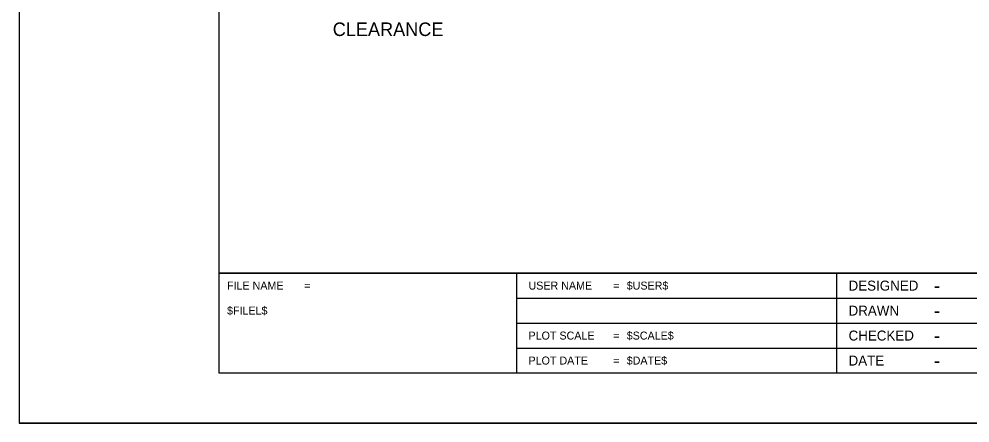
# Model space of a CAD drawing. Extents: x 99865 to 100545, y 101244 to 101684.
# Drawn here: x 99864.7 to 100054.9, y 101244.2 to 101325 of the extents above; entities that cross this region are included whole.
import ezdxf

# ---------------------------------------------------------------- set-up
doc = ezdxf.new("R2010")
doc.units = 0
for name, color, linetype in [('Design_PR_Roadway Notes', 7, 'Continuous'), ('Sheets_50 Reference Boundary', 7, 'Continuous'), ('Sheets_General Details', 7, 'Continuous'), ('Sheets_Printer Plotting Border', 7, 'Continuous')]:
    doc.layers.add(name, color=color, linetype=linetype)

msp = doc.modelspace()

# ---------------------------------------------------------------- linework, layer by layer
at = {"layer": 'Sheets_50 Reference Boundary'}
msp.add_lwpolyline([(99904.69, 101674.18), (100534.69, 101674.18), (100534.69, 101274.18), (99904.69, 101274.18)], close=True, dxfattribs=at)
at = {"layer": 'Sheets_General Details'}
for p, q in [((99864.69, 101684.18), (99864.69, 101244.18)), ((99904.69, 101274.18), (100534.69, 101274.18)), ((99964.18, 101274.18), (99964.18, 101254.18)), ((100028.18, 101274.18), (100028.18, 101254.18)), ((99964.18, 101269.18), (100148.18, 101269.18)), ((99964.18, 101264.18), (100148.18, 101264.18)), ((99964.18, 101259.18), (100148.18, 101259.18)), ((100544.69, 101244.18), (99864.69, 101244.18))]:
    msp.add_line(p, q, dxfattribs=at)
msp.add_lwpolyline([(99904.69, 101674.18), (100534.69, 101674.18), (100534.69, 101254.18), (99904.69, 101254.18)], close=True, dxfattribs=at)
at = {"layer": 'Sheets_Printer Plotting Border'}
msp.add_lwpolyline([(99864.69, 101244.18), (100544.69, 101244.18), (100544.69, 101684.18), (99864.69, 101684.18)], close=True, dxfattribs=at)

# ---------------------------------------------------------------- texts
at = {"layer": 'Design_PR_Roadway Notes'}
msp.add_text('CLEARANCE', height=2.708, dxfattribs=at).set_placement((99927.43, 101321.63))
at = {"layer": 'Sheets_General Details'}
for s, p in [('FILE NAME', (99906.29, 101270.88)), ('USER NAME', (99966.58, 101270.88)), ('$USER$', (99986.22, 101270.88)), ('=', (99921.74, 101270.88)), ('=', (99983.53, 101270.88)), ('$FILEL$', (99906.29, 101265.88)), ('PLOT SCALE', (99966.58, 101260.88)), ('=', (99983.53, 101260.88)), ('$SCALE$', (99986.22, 101260.88)), ('PLOT DATE', (99966.58, 101255.88)), ('$DATE$', (99986.22, 101255.88)), ('=', (99983.53, 101255.88))]:
    msp.add_text(s, height=1.6, rotation=360, dxfattribs=at).set_placement(p)
for s, height, p in [('DESIGNED', 2, (100030.58, 101270.68)), ('-', 2.8, (100047.66, 101270.28)), ('DRAWN', 2, (100030.58, 101265.68)), ('-', 2.8, (100047.66, 101265.28)), ('CHECKED', 2, (100030.58, 101260.68)), ('-', 2.8, (100047.66, 101260.28)), ('DATE', 2, (100030.58, 101255.68)), ('-', 2.8, (100047.66, 101255.28))]:
    msp.add_text(s, height=height, dxfattribs=at).set_placement(p)

doc.saveas('drawing.dxf')
